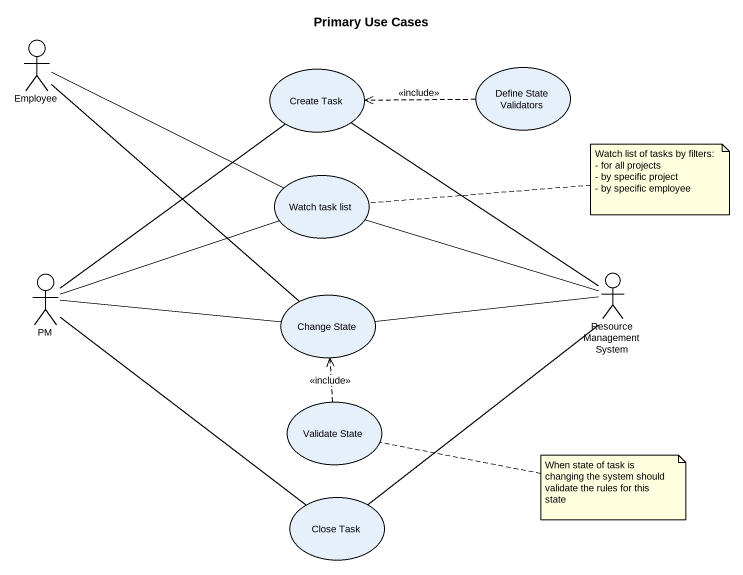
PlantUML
@startuml
title Primary Use Cases
actor Employee
usecase "Create Task" as Create_Task
usecase "Define State Validators" as Define_State_Validators
usecase "Watch task list" as Watch_task_list
actor PM
actor "Resource Management System" as Resource_Management_System
usecase "Change State" as Change_State
usecase "Validate State" as Validate_State
usecase "Close Task" as Close_Task
Employee -right- Watch_task_list
Employee -- Change_State
Define_State_Validators .left.> Create_Task : <<include>>
PM -up- Create_Task
PM -right- Watch_task_list
PM -right- Change_State
PM -- Close_Task
Resource_Management_System -up- Create_Task
Resource_Management_System -left- Watch_task_list
Resource_Management_System -left- Change_State
Resource_Management_System -- Close_Task
Validate_State .up.> Change_State : <<include>>
note right of Watch_task_list
  Watch list of tasks by filters:
  - for all projects
  - by specific project
  - by specific employee
end note
note right of Validate_State : When state of task is changing the system should validate the rules for this state
@enduml
